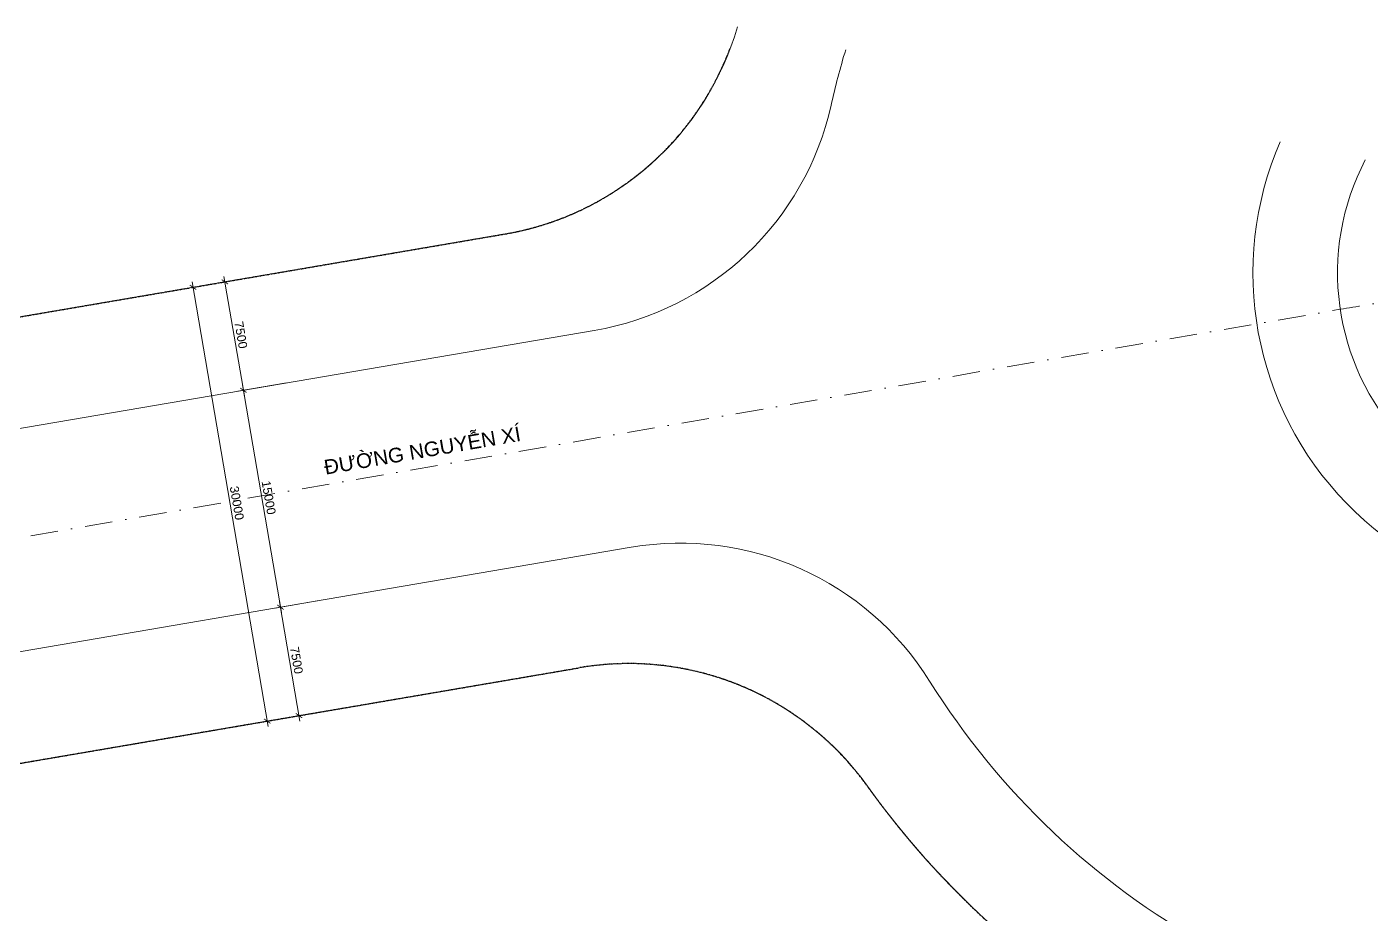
# Model space of a CAD drawing. Header units: millimetres. Extents: x -55734 to 162275, y -23881 to 125548.
# Drawn here: x -9036 to 82547, y 60005 to 120486 of the extents above; entities that cross this region are included whole.
import ezdxf
from ezdxf.xclip import XClip

# ---------------------------------------------------------------- set-up
doc = ezdxf.new("R2010")
doc.units = ezdxf.units.MM
doc.header["$XCLIPFRAME"] = 0
for name, pattern in [('20180221 BF$0$2-2', [10, 5, -5]), ('20180221 BF$0$HIDDEN', [0.375, 0.25, -0.125]), ('DASHDOT', [1, 0.5, -0.25, 0, -0.25]), ('DASHDOT2', [0.5, 0.25, -0.125, 0, -0.125])]:
    doc.linetypes.add(name, pattern=pattern)
for name, color, linetype, lineweight in [('20180221 BF$0$QHH ÐỀ XUẤT ÐIỀU CHỈNH', 5, '20180221 BF$0$HIDDEN', 30), ('CHU-1', 7, 'Continuous', 9), ('DIM', 1, 'Continuous', 5), ('NET THAY 2', 55, 'Continuous', 5), ('NET-CAT', 3, 'Continuous', 15), ('NET-THAY', 2, 'Continuous', 9), ('TIM', 4, 'DASHDOT', 5)]:
    doc.layers.add(name, color=color, linetype=linetype, lineweight=lineweight)
doc.styles.add('TA1', font='arial.ttf')
doc.dimstyles.new('D_300_KTx3.0', dxfattribs={"dimtxt": 600, "dimasz": 375, "dimexe": 375, "dimexo": 375, "dimgap": 160, "dimtad": 1, "dimdec": 0, "dimzin": 9, "dimtxsty": 'TA1', "dimblk": 'ARCHTICK', "dimcen": 1, "dimdle": 375, "dimclrd": 256, "dimclre": 256, "dimclrt": 7, "dimadec": 0, "dimazin": 0, "dimtfac": 1, "dimtdec": 0, "dimtix": 1, "dimtmove": 1, "dimatfit": 3, "dimldrblk": 'ARCHTICK', "dimfxl": 1, "dimtolj": 1, "dimtzin": 0, "dimlwd": -1, "dimlwe": -1, "dimarcsym": 0})

# ---------------------------------------------------------------- blocks, each defined once
blk = doc.blocks.new('A$C1F0A2BF7')
at = {"layer": '20180221 BF$0$QHH ÐỀ XUẤT ÐIỀU CHỈNH', "linetype": '20180221 BF$0$2-2', "elevation": -5.592533680715786e-07, "flags": 128}
blk.add_lwpolyline([(13004.41536133934, 128535.0684852721), (79272.0876359021, 139861.2015052922, 0.2870075753961501), (95104.08625173266, 153980.2602489856, -0.02348958301148907), (96932.57842196897, 159309.7048090554, -0.02348958301148907)], format="xyb", dxfattribs=at)
at = {"layer": '20180221 BF$0$QHH ÐỀ XUẤT ÐIỀU CHỈNH', "linetype": '20180221 BF$0$2-2', "elevation": -2.007381108692832e-06}
blk.add_lwpolyline([(18058.57314956025, 98963.87491705168), (84326.24542392063, 110290.0079375516)], dxfattribs=at)
at = {"layer": '20180221 BF$0$QHH ÐỀ XUẤT ÐIỀU CHỈNH', "linetype": '20180221 BF$0$2-2'}
for centre, radius, start, end in [((87698.58374638925, 90581.70021478322, -2.617873400671277e-06), 19994.75078773636, 35.6399041336878, 99.70998654345614), ((152707.1731977988, 137197.6142747912, -1.418363552946434e-06), 59999.99999999986, 215.6444200004035, 265.9921388475466)]:
    blk.add_arc(centre, radius, start, end, dxfattribs=at)
blk = doc.blocks.new('_ARCHTICK')
at = {"color": 0, "linetype": 'ByBlock', "const_width": 0.15}
blk.add_lwpolyline([(-0.5, -0.5), (0.5, 0.5)], dxfattribs=at)
blk = doc.blocks.new('*D166')
at = {"layer": 'Defpoints', "color": 0, "transparency": 16777216}
for p in [(-5981.158447054811, 89843.32479313329, -9.235346897010007e-06), (-36259.53665030813, 87490.37162593173), (-35075.64775591265, 82520.26183601088, -6.206539891846678e-06)]:
    blk.add_point(p, dxfattribs=at)
at = {"layer": 'DIM', "transparency": 16777216}
for p, q in [((-6711.73352854625, 94528.71030419966), (-36624.33022337165, 87403.47715515515)), ((-6068.052917831392, 90208.11836619682), (-7163.421572386378, 94806.60940648659)), ((-35162.54222668923, 82885.05540907441), (-36346.43112108472, 87855.16519899527))]:
    blk.add_line(p, q, dxfattribs=at)
for p, xscale, yscale, zscale, rotation in [((-7076.527101609779, 94441.81583342307), 375, 375, 375, 13.39827338872455), ((-36259.53665030812, 87490.37162593174), 374.9999999999999, 374.9999999999999, 374.9999999999999, 193.3982733887245)]:
    blk.add_blockref('_ARCHTICK', p, dxfattribs=dict(at, xscale=xscale, yscale=yscale, zscale=zscale, rotation=rotation))
at = {"layer": 'DIM', "color": 7, "transparency": 16777216, "insert": (-21559.92393192557, 90512.24341183742), "char_height": 600, "attachment_point": 5, "rotation": 193.39827338872453, "style": 'TA1'}
blk.add_mtext('\\A1;30000', dxfattribs=at)
blk = doc.blocks.new('*D164')
at = {"layer": 'Defpoints', "color": 0, "transparency": 16777216}
for p in [(-28453.95876441582, 87087.18435604409), (-27780.13547760738, 84257.546143312, -7.274966291882615e-06), (-35075.64775591265, 82520.26183601088, -6.206539891846678e-06)]:
    blk.add_point(p, dxfattribs=at)
at = {"layer": 'DIM', "transparency": 16777216}
for p, q in [((-36114.2704709779, 85263.03016245582), (-28089.1593361591, 87174.05424233123)), ((-27867.00536389457, 84622.34557156877), (-28540.82865070301, 87451.98378430084)), ((-35162.51764219985, 82885.06126426763), (-35836.34092900829, 85714.69947699971))]:
    blk.add_line(p, q, dxfattribs=at)
at = {"layer": 'DIM', "transparency": 16777216, "xscale": 374.9999999999999, "yscale": 374.9999999999999, "zscale": 374.9999999999999}
for p, rotation in [((-28453.95876441586, 87087.18435604409), 13.39441209212846), ((-35749.47104272114, 85349.90004874296), 193.3944120921284)]:
    blk.add_blockref('_ARCHTICK', p, dxfattribs=dict(at, rotation=rotation))
at = {"layer": 'DIM', "color": 7, "transparency": 16777216, "insert": (-31993.68495093715, 85764.88367193055), "char_height": 600, "attachment_point": 5, "rotation": 193.39441209212848, "style": 'TA1'}
blk.add_mtext('\\A1;7500', dxfattribs=at)
blk = doc.blocks.new('*D169')
at = {"layer": 'Defpoints', "color": 0, "transparency": 16777216}
for p in [(-13862.40653843887, 90562.91777634829), (-13084.29360394798, 87296.3048942738, -8.536124451905813e-06), (-27780.13547760734, 84257.54614331199, -9.707088970566775e-06)]:
    blk.add_point(p, dxfattribs=at)
at = {"layer": 'DIM', "transparency": 16777216}
for p, q in [((-13171.18807472456, 87661.09846733733), (-13949.30100921545, 90927.71134941182)), ((-28818.94303339854, 87000.24447466145), (-13497.61296537533, 90649.8122471249)), ((-27867.02994838392, 84622.33971637551), (-28541.04393111161, 87451.93251850156))]:
    blk.add_line(p, q, dxfattribs=at)
at = {"layer": 'DIM', "transparency": 16777216, "xscale": 375, "yscale": 375, "zscale": 375}
for p, rotation in [((-13862.40653843886, 90562.9177763483), 13.39827338872455), ((-28454.14946033501, 87087.13894543804), 193.3982733887246)]:
    blk.add_blockref('_ARCHTICK', p, dxfattribs=dict(at, rotation=rotation))
at = {"layer": 'DIM', "color": 7, "transparency": 16777216, "insert": (-21050.21747389149, 88371.37711185159), "char_height": 600, "attachment_point": 5, "rotation": 193.39827338872453, "style": 'TA1'}
blk.add_mtext('\\A1;15000', dxfattribs=at)
blk = doc.blocks.new('*D170')
at = {"layer": 'Defpoints', "color": 0, "transparency": 16777216}
for p in [(-6566.535077145861, 92300.80719184445), (-5981.1584470548, 89843.3247931333, -9.235346897010016e-06), (-13084.29360394798, 87296.30489427381, -8.536124451905815e-06)]:
    blk.add_point(p, dxfattribs=at)
at = {"layer": 'DIM', "transparency": 16777216}
for p, q in [((-6068.052917831379, 90208.11836619682), (-6653.42954792244, 92665.60076490795)), ((-14227.2001114931, 90476.02330553276), (-6201.741504082318, 92387.70166262104)), ((-13171.18807472456, 87661.09846733735), (-13949.30100920617, 90927.71134937288))]:
    blk.add_line(p, q, dxfattribs=at)
at = {"layer": 'DIM', "transparency": 16777216, "xscale": 375, "yscale": 375, "zscale": 375}
for p, rotation in [((-6566.535077145845, 92300.80719184443), 13.39827338872455), ((-13862.40653842958, 90562.91777630936), 193.3982733887246)]:
    blk.add_blockref('_ARCHTICK', p, dxfattribs=dict(at, rotation=rotation))
at = {"layer": 'DIM', "color": 7, "transparency": 16777216, "insert": (-10106.41028229227, 90978.2112350353), "char_height": 600, "attachment_point": 5, "rotation": 193.39827338872453, "style": 'TA1'}
blk.add_mtext('\\A1;7500', dxfattribs=at)
blk = doc.blocks.new('RANH ĐƯỜNG')
at = {"ltscale": 0.5}
for points, elevation in [([(-21861.46747062646, 124143.949947833), (-8246.018687248128, 66984.6374361515, 0.3043289810477684), (8116.938622410482, 51859.57600770278, -0.01861375969760343), (11951.65118784423, 51112.21335347966, -0.01861375969760343)], -5.110341199561124e-06), ([(-111251.638968903, -40603.81983384839), (-101428.3465158938, -37729.41921889782), (-77631.59054410447, -29036.50294196606), (-63571.97819189022, -22149.66548713087, 0.3019913393615757), (-52403.25444588922, -3033.024856158067, -0.2568509090265474), (-30624.81306117395, 42631.22261050977, 0.3043289812094543), (-22837.76160845481, 63508.85860228233), (-36453.21039251145, 120668.1711169634)], -7.57168897027524e-06)]:
    blk.add_lwpolyline(points, format="xyb", dxfattribs=dict(at, elevation=elevation))
blk.add_arc((4.76837158203125e-07, 1.01863406598568e-10), 16725.74037159896, 66.1821403075456, 277.3023521634644, dxfattribs=at)
at = {"layer": 'NET-THAY', "ltscale": 0.5}
for points, elevation in [([(-14565.59600942474, 125881.8393633294), (-2077.506764292615, 73455.31951916218, 0.2870075754105713), (13033.61284923564, 58567.26847124098)], -5.804431813711903e-06), ([(-113351.3860839405, -33388.38489743194), (-103770.7001357078, -30600.33152890205), (-80576.04049575329, -22127.36006295681), (-71191.1918401718, -17524.02910196781, 0.2846792449189251), (-59999.12446235255, 324.1353901159018, -0.2232869777561501), (-38037.48737803612, 46402.04256265116, 0.2870075754710688), (-31260.99260878553, 66503.76185703278), (-43749.08185433305, 118930.2817013192)], -6.926514062071248e-06)]:
    blk.add_lwpolyline(points, format="xyb", dxfattribs=dict(at, elevation=elevation))
blk.add_arc((1.01863406598568e-10, 0), 22490.95461446381, 70.23525296785732, 273.2492395038702, dxfattribs=at)
at = {"layer": 'TIM', "linetype": 'DASHDOT2', "ltscale": 7500, "elevation": -8.227389527465656e-06, "flags": 128}
blk.add_lwpolyline([(3016.092176954233, -10456.59015525591, -0.003553370206874763), (-3530.865768194097, 16348.80356180666), (-29038.31108090746, 122434.4131757956)], format="xyb", dxfattribs=at)
at = {"layer": 'CHU-1', "style": 'TA1'}
blk.add_text('ĐƯỜNG NGUYỄN XÍ', height=999.9999999999992, rotation=283.5196810332386, dxfattribs=at).set_placement((-19241.77787186291, 84611.8320083477, -5.754969103141846e-06))
at = {"layer": 'DIM'}
for base, p1, p2, picture, middle in [((-36259.53665030818, 87490.37162593192, 6.021945249311247e-06), (-5981.158447054811, 89843.3247931333, -7.099946896718475e-06), (-35075.64775591265, 82520.26183601088, -4.071139891555145e-06), '*D166', (-21559.92393192556, 90512.24341183744, 2.135400000291533e-06)), ((-13862.40653843887, 90562.91777634826, 2.135400000291538e-06), (-27780.13547760734, 84257.54614331198, -7.571688970275242e-06), (-13084.29360394798, 87296.3048942738, -6.40072445161428e-06), '*D169', (-21050.21747389149, 88371.37711185159, 2.135400000291533e-06))]:
    dim = blk.add_linear_dim(base=base, p1=p1, p2=p2, angle=193.3982733887245, dimstyle='D_300_KTx3.0', dxfattribs=at)
    dim.commit()
    dim.dimension.update_dxf_attribs({"geometry": picture, "text_midpoint": middle})
dim = blk.add_linear_dim(base=(-6566.535077145862, 92300.80719184445, 3.425783252344691e-06), p1=(-13084.29360394798, 87296.30489427381, -5.110341199561124e-06), p2=(-5981.158447054799, 89843.3247931333, -5.809563644665325e-06), angle=193.3982733887245, dimstyle='D_300_KTx3.0', dxfattribs=at)
dim.commit()
dim.dimension.update_dxf_attribs({"geometry": '*D170', "text_midpoint": (-10106.41028229227, 90978.21123503531, 3.425783252344691e-06), "insert": (-1.818989403545856e-12, 0)})
dim = blk.add_aligned_dim(p1=(-35075.64775591265, 82520.26183601088, -4.071139891555145e-06), p2=(-27780.13547760737, 84257.54614331199, -5.139566291591082e-06), distance=2908.760945282207, dimstyle='D_300_KTx3.0', dxfattribs=at)
dim.commit()
dim.dimension.update_dxf_attribs({"geometry": '*D164', "text_midpoint": (-31993.68495093715, 85764.88367193057, 2.135400000291533e-06)})

msp = doc.modelspace()

# ---------------------------------------------------------------- block references
at = {"layer": 'NET THAY 2'}
ref = msp.add_blockref('A$C1F0A2BF7', (-55733.7975177078, -33492.41671422218, 4.978024789251535e-07), dxfattribs=at)
XClip(ref).set_block_clipping_path([(-27462.618629115583, 51738.674998801594), (137958.51740970556, 152520.38063209807)])
at = {"layer": 'NET-CAT', "rotation": 86.30059057706528}
msp.add_blockref('RANH ĐƯỜNG', (96985.13469838293, 103700.7461861461, -1.892406097825058e-06), dxfattribs=at)

doc.saveas('drawing.dxf')
